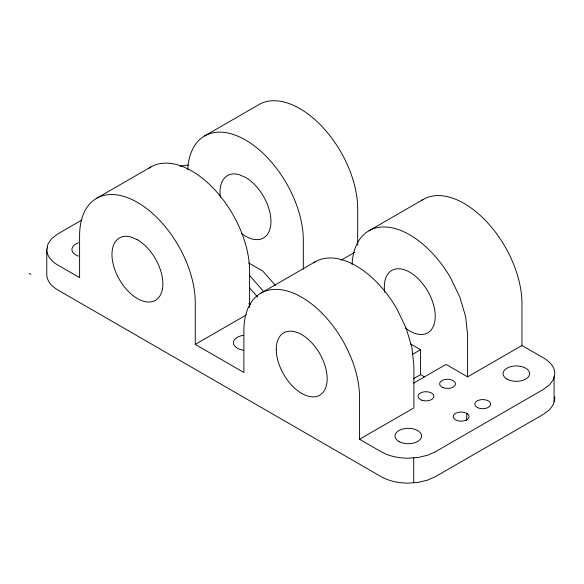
<?xml version="1.0" encoding="UTF-8"?>
<svg xmlns="http://www.w3.org/2000/svg" width="584" height="584" viewBox="0 0 584 584"><rect width="100%" height="100%" fill="white"/><g stroke="black" fill="none" stroke-linecap="round" stroke-linejoin="round"><path stroke-width="0.88" d="M554.691 396.894A38.442 22.192 0 0 1 554.8 398.544L553.493 404.289L549.654 409.639L543.543 414.239L435.474 476.632L427.517 480.157L418.246 482.369L408.296 483.129A38.442 22.192 0 0 1 381.111 476.632L58.028 290.095A38.442 22.192 0 0 1 46.764 274.4L46.764 249.485L48.078 243.74L51.918 238.389L58.028 233.79L81.687 220.132M96.535 198.348L150.898 166.958M204.597 135.955L258.967 104.565A81.775 47.216 60 0 1 321.981 126.48A81.775 47.216 60 0 1 357.678 208.773L357.678 245.171M260.822 293.197L315.185 261.807M368.884 230.804L423.254 199.421M46.764 249.485A38.442 22.192 0 0 0 58.028 265.18L79.599 277.634L79.599 235.783A81.775 47.216 60 0 1 137.422 202.392A81.775 47.216 60 0 1 195.253 302.548L195.253 344.407L246.463 314.842M341.129 260.179L354.524 252.449M412.669 354.269L420.56 349.714L420.56 374.621L413.457 378.731M413.647 383.104L446.023 364.409L467.601 376.87L521.965 345.48L543.543 357.934A38.442 22.192 0 0 1 554.8 373.629L553.493 379.374L549.654 384.725L543.543 389.324L435.474 451.717L427.517 455.243L418.246 457.454L408.296 458.214A38.442 22.192 0 0 1 381.111 451.717L359.54 439.256L359.54 397.397A81.775 47.216 60 0 0 301.709 297.241A81.775 47.216 60 0 0 243.886 330.632L243.886 372.49L195.253 344.407M359.54 439.256L413.903 407.873L413.903 366.015L411.932 347.597L406.157 328.157L396.967 309.024A81.775 47.216 60 0 0 313.696 262.734M248.689 303.819L250.427 304.33M410.545 343.925L420.56 349.714M248.645 262.909L262.851 271.115L275.392 285.386M420.56 374.621L424.422 376.855M29.2 273.451L30.842 274.4M249.368 275.239L263.705 291.555M249.368 287.7L257.734 297.219M554.085 376.76L554.085 401.675M521.965 345.48L521.965 303.622A81.775 47.216 60 0 0 485.275 220.285A81.775 47.216 60 0 0 421.765 200.341M467.601 376.87L467.601 335.012L465.63 316.594L459.856 297.154L450.666 278.021A81.775 47.216 60 0 0 389.2 227.344A81.775 47.216 60 0 0 352.05 264.435M466.696 413.384L466.696 420.502M413.72 457.805L413.72 482.72M303.315 269.275L303.315 240.163A81.775 47.216 60 0 0 247.163 141A81.775 47.216 60 0 0 187.763 169.586M249.616 307.564L249.616 271.166A81.775 47.216 60 0 0 212.415 187.311A81.775 47.216 60 0 0 148.686 168.382M47.479 246.353L47.479 248.134M243.309 350.174A13.301 7.68 0 0 1 233.447 342.757A13.301 7.68 0 0 1 243.309 335.333M78.555 256.135A13.301 7.68 0 0 1 78.555 242.834M180.12 166.243A38.442 22.192 0 0 1 188.252 165.089M384.703 292.263A36.004 20.79 60 0 1 408.296 271.421A36.004 20.79 60 0 1 435.189 318.01A36.004 20.79 60 0 1 405.347 328.018M241.798 233.731A36.004 20.79 60 0 0 270.881 223.57A36.004 20.79 60 0 0 245.492 177.375L238.9 174.572A36.004 20.79 60 0 0 220.416 197.414M137.422 239.768L130.838 236.965A36.004 20.79 60 0 0 117.924 276.801A36.004 20.79 60 0 0 160.498 294.913A36.004 20.79 60 0 0 137.422 239.768M443 387.586L441.475 386.783A7.935 4.577 0 0 1 445.483 379.41A7.935 4.577 0 0 1 455.359 384.63A7.935 4.577 0 0 1 443 387.586M467.47 413.837L466.017 412.983A7.935 4.577 0 0 0 453.403 415.567A7.935 4.577 0 0 0 462.791 421.079A7.935 4.577 0 0 0 467.47 413.837M477.486 407.581L476.121 406.683A7.935 4.577 0 0 1 481.508 399.609A7.935 4.577 0 0 1 490.334 405.42A7.935 4.577 0 0 1 477.486 407.581M506.949 379.06A13.301 7.68 0 0 0 529.206 375.621A13.301 7.68 0 0 0 512.913 366.212A13.301 7.68 0 0 0 506.949 379.06M398.887 441.453A13.301 7.68 0 0 0 421.144 438.007A13.301 7.68 0 0 0 404.851 428.598A13.301 7.68 0 0 0 398.887 441.453M276.254 349.32A36.004 20.79 60 0 0 314.44 396.828A36.004 20.79 60 0 0 314.44 345.903A36.004 20.79 60 0 0 276.254 349.32M422.006 400.259A7.935 4.577 0 0 0 433.905 396.295A7.935 4.577 0 0 0 422.006 392.324A7.935 4.577 0 0 0 422.006 400.259"/></g></svg>
